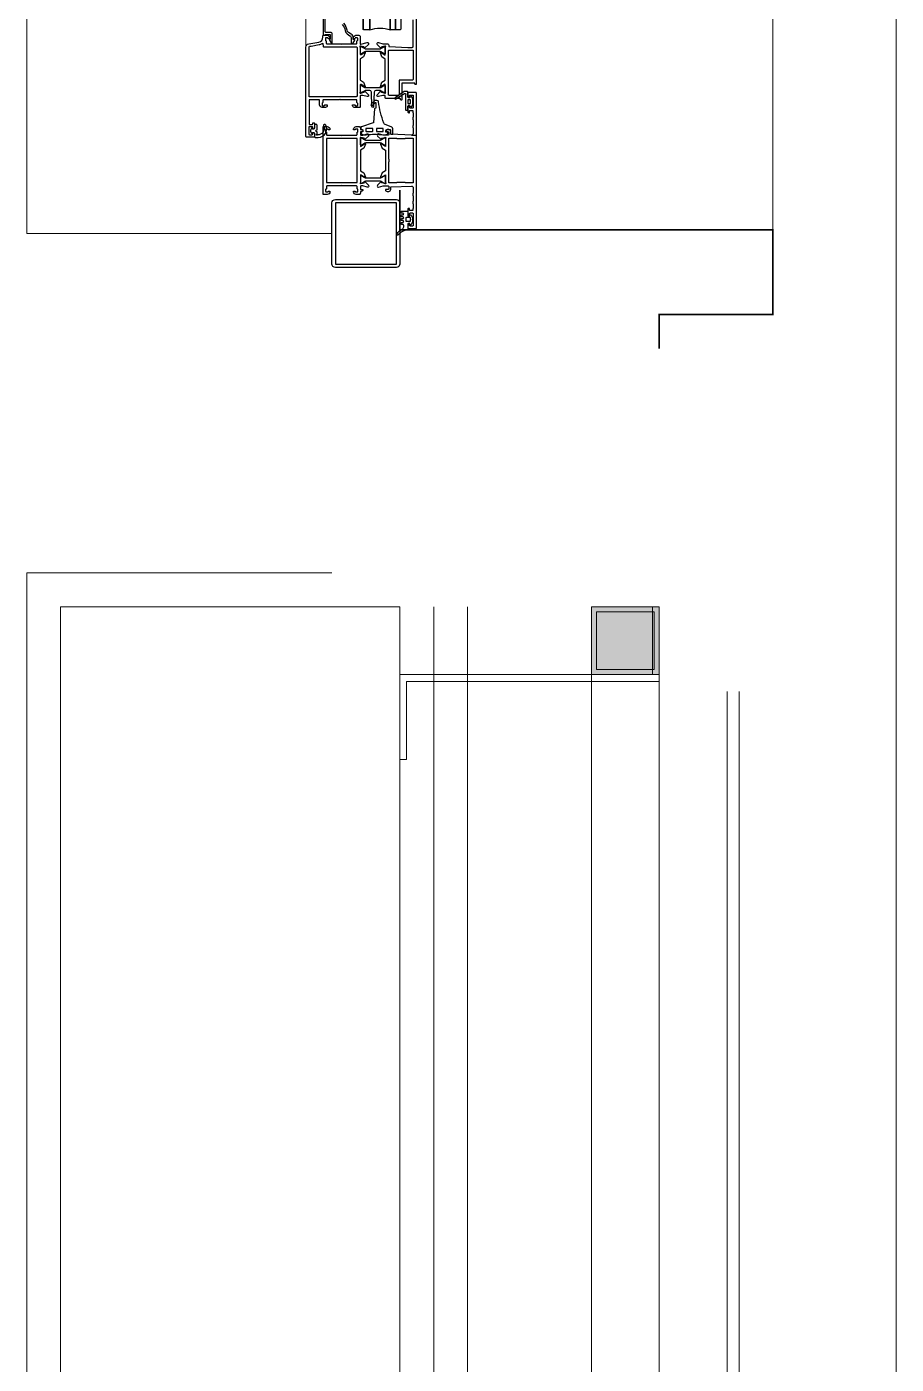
# Model space of a CAD drawing. Extents: x -9058 to 11890, y 0 to 8245.
# Drawn here: x 3903.1 to 3954.3, y 2731.2 to 2810.1 of the extents above; entities that cross this region are included whole.
import ezdxf
from ezdxf.enums import TextEntityAlignment as Align

# ---------------------------------------------------------------- set-up
doc = ezdxf.new("R2010")
doc.units = 0
doc.header["$MEASUREMENT"] = 0
doc.linetypes.add('DASHDOT', pattern=[1, 0.5, -0.25, 0, -0.25])
doc.layers.get('0').update_dxf_attribs({"color": 9, "lineweight": 9})
for name, color, linetype, lineweight in [('00', 9, 'Continuous', 9), ('06D', 9, 'Continuous', 9), ('10', 9, 'Continuous', 9), ('14', 9, 'Continuous', 9), ('15', 9, 'Continuous', 9), ('21_mahal200', 9, 'Continuous', 9), ('21_mahal200 @ 20', 9, 'Continuous', 9), ('33', 9, 'BATTING', 9)]:
    doc.layers.add(name, color=color, linetype=linetype, lineweight=lineweight)
doc.styles.add('Arial', font='arial.ttf', dxfattribs={"height": 2.5})
doc.styles.add('MuuM_TEXT-STANDART', font='ARIALN.TTF')
doc.linetypes.add('BATTING', pattern='A,0.0001,-0.1,[134,ltypeshp.shx,S=0.1,R=0,X=-0.1,Y=0],-0.2,[134,ltypeshp.shx,S=0.1,R=180,X=0.1,Y=0],-0.1', length=0.4001)

# ---------------------------------------------------------------- blocks, each defined once
blk = doc.blocks.new('p-s-profil')
at = {"layer": '10'}
blk.add_lwpolyline([(9, 15.3), (4.6, 15.3), (4.6, 0.4), (0, 0.4), (0, 0), (5, 0), (5, 14.9), (9, 14.9), (9, 15.3)], dxfattribs=at)
blk.add_lwpolyline([(9, 15.3), (4.6, 15.3), (4.6, 0.4), (0, 0.4), (0, 0), (5, 0), (5, 14.9), (9, 14.9), (9, 15.3)], dxfattribs=at)
blk = doc.blocks.new('p-kutu_profil_40x40')
h = blk.add_hatch(color=256)
h.dxf.hatch_style = 1
h.paths.add_polyline_path([(0, 0), (4, 0), (4, 4), (0, 4)])
h = blk.add_hatch(color=255)
h.dxf.hatch_style = 1
h.paths.add_polyline_path([(0, 0), (4, 0), (4, 4), (0, 4)])
blk.add_lwpolyline([(0, 0), (4, 0), (4, 4), (0, 4)], close=True)
at = {"layer": '10'}
for points in [[(0, 4), (4, 4), (4, 0), (0, 0)], [(0, 4), (4, 4), (4, 0), (0, 0)], [(0, 0), (4, 0), (4, 4), (0, 4)], [(0.3, 3.7), (3.7, 3.7), (3.7, 0.3), (0.3, 0.3)], [(0.3, 3.7), (3.7, 3.7), (3.7, 0.3), (0.3, 0.3)]]:
    blk.add_lwpolyline(points, close=True, dxfattribs=at)
blk = doc.blocks.new('P-DOG-PORSCHE')
at = {"layer": '06D'}
for points in [[(-117.783, 24), (-2.217, 24)], [(-13.177, -3.536), (-111.935, -3.535)], [(-118, -20), (-2, -20)]]:
    blk.add_lwpolyline(points, dxfattribs=at)
at = {"layer": '10', "lineweight": 25, "ltscale": 0.5}
for p, q in [((-112.196, 2.681), (-112.196, 2.977)), ((-103.22, 1.437), (-105.995, 1.437)), ((-103.22, 0.237), (-105.995, 0.237)), ((-103.22, -0.163), (-105.945, -0.163))]:
    blk.add_line(p, q, dxfattribs=at)
at = {"layer": '10', "const_width": 0.1}
blk.add_lwpolyline([(-124.783, 17.3), (-122.783, 17.3), (-122.783, 24), (-117.783, 24), (-117.783, 2), (-115.431, 2)], dxfattribs=at)
at = {"layer": '10', "lineweight": 25, "ltscale": 0.5}
for points in [[(-117.789, 2.486, -0.220745), (-118.099, 1.892, 0.651907), (-118.043, 1.823, 0.176952), (-117.751, 2.138, -0.281357), (-117.608, 2.227), (-117.527, 2.227), (-117.513, 2.227), (-117.506, 2.226), (-117.499, 2.224), (-117.491, 2.221), (-117.484, 2.217), (-117.478, 2.212), (-117.473, 2.206), (-117.468, 2.199), (-117.465, 2.191), (-117.463, 2.177), (-117.463, 2.101), (-117.463, 2.098), (-117.462, 2.095), (-117.461, 2.092), (-117.46, 2.089), (-117.457, 2.087), (-117.455, 2.084), (-117.452, 2.083), (-117.449, 2.082), (-117.443, 2.081), (-117.363, 2.081), (-117.36, 2.081), (-117.357, 2.082), (-117.354, 2.083), (-117.352, 2.084), (-117.349, 2.087), (-117.347, 2.089), (-117.345, 2.092), (-117.344, 2.095), (-117.343, 2.101), (-117.343, 2.177), (-117.343, 2.184), (-117.341, 2.191), (-117.338, 2.199), (-117.334, 2.206), (-117.329, 2.212), (-117.322, 2.217), (-117.315, 2.221), (-117.308, 2.224), (-117.293, 2.227), (-117.286, 2.226), (-117.279, 2.224), (-117.271, 2.221), (-117.264, 2.217), (-117.258, 2.212), (-117.253, 2.206), (-117.248, 2.199), (-117.245, 2.191), (-117.243, 2.177), (-117.243, 2.101), (-117.243, 2.098), (-117.242, 2.095), (-117.241, 2.092), (-117.24, 2.089), (-117.237, 2.087), (-117.235, 2.084), (-117.232, 2.083), (-117.229, 2.082), (-117.223, 2.081), (-117.143, 2.081), (-117.14, 2.081), (-117.137, 2.082), (-117.134, 2.083), (-117.132, 2.084), (-117.129, 2.087), (-117.127, 2.089), (-117.125, 2.092), (-117.124, 2.095), (-117.123, 2.101), (-117.123, 2.177), (-117.123, 2.184), (-117.121, 2.191), (-117.118, 2.199), (-117.114, 2.206), (-117.109, 2.212), (-117.102, 2.217), (-117.095, 2.221), (-117.088, 2.224), (-117.073, 2.227), (-117.066, 2.226), (-117.059, 2.224), (-117.051, 2.221), (-117.044, 2.217), (-117.038, 2.212), (-117.033, 2.206), (-117.028, 2.199), (-117.025, 2.191), (-117.023, 2.177), (-117.023, 2.101), (-117.023, 2.098), (-117.022, 2.095), (-117.021, 2.092), (-117.02, 2.089), (-117.017, 2.087), (-117.015, 2.084), (-117.012, 2.083), (-117.009, 2.082), (-117.003, 2.081), (-116.923, 2.081), (-116.92, 2.081), (-116.917, 2.082), (-116.914, 2.083), (-116.912, 2.084), (-116.909, 2.087), (-116.907, 2.089), (-116.905, 2.092), (-116.904, 2.095), (-116.903, 2.101), (-116.903, 2.177), (-116.903, 2.184), (-116.901, 2.191), (-116.898, 2.199), (-116.894, 2.206), (-116.889, 2.212), (-116.882, 2.217), (-116.875, 2.221), (-116.868, 2.224), (-116.853, 2.227), (-116.846, 2.226), (-116.839, 2.224), (-116.831, 2.221), (-116.824, 2.217), (-116.818, 2.212), (-116.813, 2.206), (-116.808, 2.199), (-116.805, 2.191), (-116.803, 2.177), (-116.803, 2.101), (-116.803, 2.098), (-116.802, 2.095), (-116.801, 2.092), (-116.8, 2.089), (-116.797, 2.087), (-116.795, 2.084), (-116.792, 2.083), (-116.789, 2.082), (-116.783, 2.081), (-116.703, 2.081), (-116.7, 2.081), (-116.697, 2.082), (-116.694, 2.083), (-116.692, 2.084), (-116.689, 2.087), (-116.687, 2.089), (-116.685, 2.092), (-116.684, 2.095), (-116.683, 2.101), (-116.683, 2.439, 0.414214), (-116.713, 2.469), (-116.944, 2.469, -0.414214), (-116.974, 2.499), (-116.974, 2.564, -0.291535), (-116.963, 2.582), (-116.915, 2.602, 0.613042), (-116.912, 2.664), (-117.031, 2.727, 0.127095), (-117.094, 2.744), (-117.294, 2.744, 0.127095), (-117.357, 2.727), (-117.466, 2.67, 0.585233), (-117.466, 2.6), (-117.419, 2.576, -0.167811), (-117.414, 2.564), (-117.414, 2.499, -0.414214), (-117.444, 2.469), (-117.739, 2.469), (-117.739, 2.532, 0.394677), (-117.789, 2.486)], [(-106.939, 1.343, -0.459137), (-106.975, 1.371), (-107.029, 2.465), (-107.029, 2.735, -0.414214), (-106.979, 2.785), (-105.399, 2.785, -0.414214)], [(-104.329, 2.965), (-109.194, 2.965, 0.535184), (-109.217, 2.931), (-109.199, 2.887), (-109.169, 2.887, -0.414214), (-109.139, 2.857), (-109.139, 2.145, -0.414214), (-109.169, 2.115), (-110.114, 2.115, 0.535184), (-110.137, 2.081), (-110.127, 2.056, 0.302776), (-110.099, 2.037), (-110.069, 2.037, -0.414214), (-110.039, 2.007), (-110.039, 1.175, 0.414214), (-110.009, 1.145), (-109.891, 1.145, -0.414214), (-109.861, 1.115), (-109.861, 1), (-109.931, 0.739, 0.700084), (-109.823, 0.664), (-109.805, 0.676), (-109.634, 0.849, 0.607471), (-109.649, 0.909, -0.283637), (-109.672, 0.931), (-109.721, 1.115, -1.229391), (-109.671, 1.145), (-109.197, 1.145), (-109.359, 0.879, 0.859449), (-109.329, 0.853), (-109.084, 0.946), (-108.962, 1.145), (-107.718, 1.145), (-107.596, 0.946), (-107.351, 0.853, 0.859449), (-107.321, 0.879), (-107.483, 1.145), (-107.009, 1.145, -1.229391), (-106.959, 1.115), (-107.008, 0.931, -0.283637), (-107.03, 0.909, 0.607471), (-107.046, 0.849), (-106.875, 0.676), (-106.857, 0.664, 0.700084), (-106.749, 0.739), (-106.819, 1), (-106.819, 1.245, 0.474196), (-106.939, 1.343)], [(-112.193, 0.019, 0.081633), (-112.193, 0.999), (-112.193, 1.079, -0.104779), (-112.177, 1.152), (-112.117, 1.287, -0.296563), (-112.099, 1.299), (-112.033, 1.299, -0.414214), (-112.003, 1.269), (-112.003, 1.234, 0.414214), (-111.978, 1.209), (-111.898, 1.209, 0.414214), (-111.873, 1.234), (-111.873, 1.424, 0.414214), (-111.908, 1.459), (-112.123, 1.459, -0.414214), (-112.143, 1.479), (-112.143, 1.569, -0.414214), (-112.123, 1.589), (-111.833, 1.589, -0.285747), (-111.743, 1.533), (-111.552, 1.105, 0.189764), (-111.498, 1.056, 0.061836), (-110.241, 0.749, -0.380587), (-110.153, 0.649), (-110.153, 0.569, -0.203536), (-110.183, 0.497), (-110.371, 0.316, -0.999219), (-110.454, 0.402), (-110.303, 0.549, 0.950364), (-110.301, 0.589, 0.068684), (-110.601, 0.579, 0.364538), (-110.643, 0.529, -0.394287), (-110.661, 0.509), (-111.464, 0.454, 0.309555), (-111.486, 0.437), (-111.705, -0.266, -0.328426), (-111.753, -0.301), (-111.848, -0.301, -0.414214), (-111.873, -0.276), (-111.873, -0.216, 0.414214), (-111.898, -0.191), (-111.978, -0.191, 0.414214), (-112.003, -0.216), (-112.003, -0.251, -0.414214), (-112.033, -0.281), (-112.099, -0.281, -0.296563), (-112.117, -0.269), (-112.177, -0.134, -0.104779), (-112.193, -0.061), (-112.193, 0.019)], [(-115.62, -0.325, 0.414222), (-115.7, -0.405), (-115.7, -0.575, 0.414214), (-115.55, -0.725), (-115.51, -0.725, 0.414214), (-115.5, -0.715), (-115.5, -0.654, 0.366034), (-115.525, -0.624, -0.365977), (-115.55, -0.595), (-115.55, -0.505, -0.414214), (-115.52, -0.475), (-115.41, -0.475, -0.365977), (-115.38, -0.5, 0.365977), (-115.351, -0.525), (-115.23, -0.525, -0.414214), (-115.2, -0.555), (-115.2, -1.395), (-115.17, -1.425), (-115.2, -1.455), (-115.2, -2.295, -0.414214), (-115.23, -2.325), (-115.351, -2.325, 0.365977), (-115.38, -2.35, -0.365977), (-115.41, -2.375), (-115.52, -2.375, -0.414214), (-115.55, -2.345), (-115.55, -2.255, -0.365977), (-115.525, -2.225, 0.366034), (-115.5, -2.195), (-115.5, -2.135, 0.414214), (-115.51, -2.125), (-115.55, -2.125, 0.414214), (-115.7, -2.275), (-115.7, -2.515, 0.414214), (-115.69, -2.525), (-111.71, -2.525, 0.414214), (-111.7, -2.515), (-111.7, -2.275, 0.414214), (-111.85, -2.125), (-111.89, -2.125, 0.414214), (-111.9, -2.135), (-111.9, -2.195, 0.366034), (-111.875, -2.225, -0.365977), (-111.85, -2.255), (-111.85, -2.345, -0.414214), (-111.88, -2.375), (-111.99, -2.375, -0.365977), (-112.02, -2.35, 0.365977), (-112.049, -2.325), (-112.17, -2.325, -0.414214), (-112.2, -2.295), (-112.2, -1.455), (-112.23, -1.425), (-112.2, -1.395), (-112.2, -0.555, -0.414214), (-112.17, -0.525), (-112.049, -0.525, 0.365977), (-112.02, -0.5, -0.365977), (-111.99, -0.475), (-111.88, -0.475, -0.414214), (-111.85, -0.505), (-111.85, -0.595, -0.365977), (-111.875, -0.624, 0.366034), (-111.9, -0.654), (-111.9, -0.715, 0.414214), (-111.89, -0.725), (-111.85, -0.725, 0.414214), (-111.7, -0.575), (-111.7, -0.405, 0.414214), (-111.78, -0.325), (-111.85, -0.325, -0.414214), (-111.88, -0.295), (-111.88, -0.275, 0.414214), (-111.98, -0.175), (-111.99, -0.175, 0.414214), (-112, -0.185), (-112, -0.295, -0.414214), (-112.03, -0.325), (-112.17, -0.325, -0.414214), (-112.2, -0.295), (-112.2, -0.179), (-112.13, 0.082, 0.700084), (-112.238, 0.157), (-112.256, 0.144), (-112.427, -0.029, 0.607471), (-112.411, -0.089, -0.283637), (-112.389, -0.11), (-112.339, -0.294, -1.229391), (-112.39, -0.325), (-112.864, -0.325), (-112.702, -0.06, 0.713664), (-112.727, -0.031), (-112.976, -0.125), (-113.098, -0.325), (-114.302, -0.325), (-114.424, -0.125), (-114.673, -0.031, 0.713664), (-114.698, -0.06), (-114.536, -0.325), (-115.01, -0.325, -1.229391), (-115.061, -0.294), (-115.011, -0.11, -0.283637), (-114.989, -0.089, 0.607471), (-114.973, -0.029), (-115.144, 0.144), (-115.162, 0.157, 0.700084), (-115.27, 0.082), (-115.2, -0.179), (-115.2, -0.295, -0.414214), (-115.23, -0.325), (-115.37, -0.325, -0.414214), (-115.4, -0.295), (-115.4, -0.185, 0.414214), (-115.41, -0.175), (-115.42, -0.175, 0.414214), (-115.52, -0.275), (-115.52, -0.295, -0.414214), (-115.55, -0.325), (-115.62, -0.325)], [(-104.368, -2.525), (-106.288, -2.525, -0.414214), (-106.318, -2.495), (-106.318, -2.435, -0.414214), (-106.288, -2.405), (-106.268, -2.405), (-106.268, -2.105), (-106.538, -2.105), (-106.559, -2.14, -0.414214), (-106.6, -2.151), (-106.77, -2.052, -0.767327), (-106.752, -1.985), (-106.248, -1.985, -0.414214), (-106.148, -2.085), (-106.148, -2.355, 0.414214), (-106.098, -2.405), (-104.508, -2.405, 0.414214)], [(-105.674, -1.393, 0.126051), (-106.034, -1.227, -0.197455), (-106.239, -1.096), (-106.347, -0.941, 0.244698), (-106.495, -0.865), (-106.774, -0.865, -0.767327), (-106.801, -0.763), (-106.603, -0.649, -0.57735), (-106.558, -0.675), (-106.558, -0.745), (-106.495, -0.745, -0.244698), (-106.249, -0.873), (-106.146, -1.027, 0.197455), (-106.018, -1.109, -0.126051), (-105.603, -1.3, 0.178336)]]:
    blk.add_lwpolyline(points, format="xyb", dxfattribs=at)
for points in [[(-110.88, 2.775), (-110.88, 2.785), (-111.147, 2.785), (-111.147, 2.775), (-111.297, 2.775), (-111.297, 2.785), (-111.627, 2.785), (-111.627, 2.775), (-111.777, 2.775), (-111.777, 2.785), (-112.096, 2.785, 0.425337), (-112.196, 2.682), (-112.151, 1.494, 0.403083), (-112.121, 1.465), (-112, 1.465, -0.414214), (-111.88, 1.345), (-111.88, 1.255, -0.414214), (-111.98, 1.155), (-111.99, 1.155, -0.414214), (-112, 1.165), (-112, 1.315, 0.414214), (-112.03, 1.345), (-112.17, 1.345, 0.414214), (-112.2, 1.315), (-112.2, 1.01), (-112.13, 0.749, -0.700084), (-112.238, 0.674), (-112.256, 0.686), (-112.427, 0.859, -0.607471), (-112.411, 0.919, 0.283637), (-112.389, 0.941), (-112.339, 1.125, 1.229391), (-112.39, 1.155), (-112.864, 1.155), (-112.701, 0.889, -0.859449), (-112.732, 0.863), (-112.976, 0.956), (-113.098, 1.155), (-114.302, 1.155), (-114.424, 0.956), (-114.668, 0.863, -0.859449), (-114.699, 0.889), (-114.536, 1.155), (-115.01, 1.155, 1.229391), (-115.061, 1.125), (-115.011, 0.941, 0.283637), (-114.989, 0.919, -0.607471), (-114.973, 0.859), (-115.144, 0.686), (-115.162, 0.674, -0.700084), (-115.27, 0.749), (-115.2, 1.01), (-115.2, 1.315, 0.414214), (-115.23, 1.345), (-115.37, 1.345, 0.414214), (-115.4, 1.315), (-115.4, 1.165, -0.414214), (-115.41, 1.155), (-115.42, 1.155, -0.414214), (-115.52, 1.255), (-115.52, 1.345, -0.414214), (-115.4, 1.465), (-115.279, 1.465, 0.403083), (-115.249, 1.494), (-115.204, 2.682, 0.425337), (-115.304, 2.785), (-115.623, 2.785), (-115.623, 2.775), (-115.773, 2.775), (-115.773, 2.785), (-116.103, 2.785), (-116.103, 2.775), (-116.253, 2.775), (-116.253, 2.785), (-116.52, 2.785), (-116.52, 2.775), (-116.65, 2.775), (-116.65, 2.605, 0.414214), (-116.62, 2.575), (-116.52, 2.575), (-116.52, 2.525, -0.414214), (-116.57, 2.475), (-116.88, 2.475, -0.414214), (-116.95, 2.545), (-116.95, 2.565, -0.414214), (-116.94, 2.575), (-116.84, 2.575, 0.414214), (-116.79, 2.625), (-116.79, 2.745, 0.414214), (-116.84, 2.795), (-117.51, 2.795, 0.414214), (-117.56, 2.745), (-117.56, 2.625, 0.414214), (-117.51, 2.575), (-117.41, 2.575, -0.414214), (-117.4, 2.565), (-117.4, 2.545, -0.414214), (-117.47, 2.475), (-117.69, 2.475, -0.414214), (-117.7, 2.485), (-117.7, 2.965, -0.414214), (-117.69, 2.975), (-109.71, 2.975, -0.414214), (-109.7, 2.965), (-109.7, 2.485, -0.414214), (-109.71, 2.475), (-109.93, 2.475, -0.414214), (-110, 2.545), (-110, 2.565, -0.414214), (-109.99, 2.575), (-109.89, 2.575, 0.414214), (-109.84, 2.625), (-109.84, 2.745, 0.414214), (-109.89, 2.795), (-110.56, 2.795, 0.414214), (-110.61, 2.745), (-110.61, 2.625, 0.414214), (-110.56, 2.575), (-110.46, 2.575, -0.414214), (-110.45, 2.565), (-110.45, 2.545, -0.414214), (-110.52, 2.475), (-110.83, 2.475, -0.414214), (-110.88, 2.525), (-110.88, 2.575), (-110.78, 2.575, 0.414214), (-110.75, 2.605), (-110.75, 2.775)], [(-117.279, 2.61, 0.359904), (-117.303, 2.581), (-117.303, 2.405, 0.414214), (-117.273, 2.375), (-117.073, 2.375, 0.414214), (-117.043, 2.405), (-117.043, 2.581, 0.359904), (-117.068, 2.61, 0.094739)], [(-110.515, 2.469, 0.414214), (-110.48, 2.504), (-110.48, 2.584, 0.186103), (-110.484, 2.594), (-110.524, 2.636, -0.501687), (-110.513, 2.699), (-110.424, 2.745, -0.118551), (-110.345, 2.764), (-110.115, 2.764, -0.118551), (-110.035, 2.745), (-109.947, 2.699, -0.501687), (-109.936, 2.636), (-109.976, 2.594, 0.186103), (-109.98, 2.584), (-109.98, 2.504, 0.414214), (-109.945, 2.469), (-109.665, 2.469, -0.414214), (-109.625, 2.429), (-109.625, 2.284, -0.176484), (-109.636, 2.252), (-110.009, 1.718, -0.940455), (-110.073, 1.766), (-109.755, 2.271, 0.992608), (-109.855, 2.337), (-110.695, 2.337, -0.414214), (-110.735, 2.377), (-110.735, 2.429, -0.414214), (-110.695, 2.469)], [(-110.32, 2.474, -0.414214), (-110.345, 2.499), (-110.345, 2.599, -0.414214), (-110.32, 2.624), (-110.14, 2.624, -0.414214), (-110.115, 2.599), (-110.115, 2.499, -0.414214), (-110.14, 2.474)], [(-108.969, 1.965), (-109.809, 1.965, 0.414214), (-109.859, 1.915), (-109.859, 1.375, 0.414214), (-109.809, 1.325), (-107.249, 1.325, 0.414214), (-107.199, 1.375), (-107.199, 2.785), (-108.909, 2.785, 0.414214), (-108.959, 2.735), (-108.959, 1.975, -0.414214)], [(-120, -1.8, 0.414214), (-119.8, -2), (-116.2, -2, 0.414214), (-116, -1.8), (-116, 1.8, 0.414214), (-116.2, 2), (-119.8, 2, 0.414214), (-120, 1.8)], [(-114.735, -0.006, 0.131652), (-114.722, -0.056), (-114.615, -0.243, -0.131652), (-114.61, -0.258), (-114.61, -0.283, -0.414214), (-114.64, -0.313), (-115, -0.313, -0.414214), (-115.03, -0.283), (-115.03, -0.258, -0.131652), (-115.026, -0.243), (-114.919, -0.056, 0.131652), (-114.905, -0.006), (-114.905, 0.84, 0.131652), (-114.919, 0.89), (-115.026, 1.076, -0.131652), (-115.03, 1.091), (-115.03, 1.117, -0.414214), (-115, 1.147), (-114.64, 1.147, -0.414214), (-114.61, 1.117), (-114.61, 1.091, -0.131652), (-114.615, 1.076), (-114.722, 0.89, 0.131652), (-114.735, 0.84)], [(-112.665, -0.006, -0.131652), (-112.678, -0.056), (-112.785, -0.243, 0.131652), (-112.79, -0.258), (-112.79, -0.283, 0.414214), (-112.76, -0.313), (-112.4, -0.313, 0.414214), (-112.37, -0.283), (-112.37, -0.258, 0.131652), (-112.374, -0.243), (-112.481, -0.056, -0.131652), (-112.495, -0.006), (-112.495, 0.84, -0.131652), (-112.481, 0.89), (-112.374, 1.076, 0.131652), (-112.37, 1.091), (-112.37, 1.117, 0.414214), (-112.4, 1.147), (-112.76, 1.147, 0.414214), (-112.79, 1.117), (-112.79, 1.091, 0.131652), (-112.785, 1.076), (-112.678, 0.89, -0.131652), (-112.665, 0.84)], [(-111.803, 0.651, -0.414214), (-111.833, 0.621), (-111.963, 0.621, -0.414214), (-111.993, 0.651), (-111.993, 0.991, -0.414214), (-111.963, 1.021), (-111.833, 1.021, -0.414214), (-111.803, 0.991)], [(-109.665, 0.324, -0.403142), (-109.569, 0.225), (-109.569, -0.016, -0.131652), (-109.583, -0.066), (-109.69, -0.253, 0.131652), (-109.694, -0.268), (-109.694, -0.293, 0.414214), (-109.664, -0.323), (-109.304, -0.323, 0.414214), (-109.274, -0.293), (-109.274, -0.268, 0.131652), (-109.278, -0.253), (-109.386, -0.066, -0.131652), (-109.399, -0.016), (-109.399, 0.83, -0.131652), (-109.386, 0.88), (-109.278, 1.066, 0.131652), (-109.274, 1.081), (-109.274, 1.107, 0.414214), (-109.304, 1.137), (-109.664, 1.137, 0.414214), (-109.694, 1.107), (-109.694, 1.081, 0.131652), (-109.69, 1.066), (-109.583, 0.88, -0.131652), (-109.569, 0.83), (-109.569, 0.589, -0.403142), (-109.665, 0.489), (-110.521, 0.457, 0.962756), (-110.521, 0.357)], [(-107.283, -0.008, -0.131652), (-107.296, -0.058), (-107.404, -0.244, 0.131652), (-107.408, -0.259), (-107.408, -0.285, 0.414214), (-107.378, -0.315), (-107.018, -0.315, 0.414214), (-106.988, -0.285), (-106.988, -0.259, 0.131652), (-106.992, -0.244), (-107.099, -0.058, -0.131652), (-107.113, -0.008), (-107.113, 0.839, -0.131652), (-107.099, 0.889), (-106.992, 1.075, 0.131652), (-106.988, 1.09), (-106.988, 1.115, 0.414214), (-107.018, 1.145), (-107.378, 1.145, 0.414214), (-107.408, 1.115), (-107.408, 1.09, 0.131652), (-107.404, 1.075), (-107.296, 0.889, -0.131652), (-107.283, 0.839)], [(-107.099, 0.88), (-106.992, 1.066, 0.131652), (-106.988, 1.081), (-106.988, 1.107, 0.414214), (-107.018, 1.137), (-107.378, 1.137, 0.414214), (-107.408, 1.107), (-107.408, 1.081, 0.131652), (-107.404, 1.066), (-107.296, 0.88, -0.131652), (-107.283, 0.83), (-107.283, -0.016, -0.131652), (-107.296, -0.066), (-107.404, -0.253, 0.131652), (-107.408, -0.268), (-107.408, -0.293, 0.414214), (-107.378, -0.323), (-107.018, -0.323, 0.414214), (-106.988, -0.293), (-106.988, -0.268, 0.131652), (-106.992, -0.253), (-107.099, -0.066, -0.131652), (-107.113, -0.016), (-107.113, 0.83, -0.131652)], [(-106.668, -0.535, 0.365977), (-106.639, -0.51, -0.365977), (-106.609, -0.485), (-106.499, -0.485, -0.414214), (-106.469, -0.515), (-106.469, -0.605, -0.365977), (-106.494, -0.634, 0.366034), (-106.519, -0.664), (-106.519, -0.725, 0.414214), (-106.509, -0.735), (-106.469, -0.735, 0.414214), (-106.319, -0.585), (-106.319, -0.415, 0.414214), (-106.399, -0.335), (-106.819, -0.335, -0.493043), (-106.848, -0.297), (-106.749, 0.072, 0.700084), (-106.857, 0.147), (-106.875, 0.134), (-107.046, -0.039, 0.607471), (-107.03, -0.099, -0.283637), (-107.008, -0.12), (-106.959, -0.304, -1.229391), (-107.009, -0.335), (-107.43, -0.335, -0.585524), (-107.455, -0.289), (-107.322, -0.07, 0.713664), (-107.346, -0.041), (-107.596, -0.135), (-107.709, -0.32, -0.261412), (-107.734, -0.335), (-108.946, -0.335, -0.261412), (-108.971, -0.32), (-109.084, -0.135), (-109.334, -0.041, 0.713664), (-109.358, -0.07), (-109.225, -0.289, -0.585524), (-109.25, -0.335), (-109.671, -0.335, -1.229391), (-109.721, -0.304), (-109.672, -0.12, -0.283637), (-109.649, -0.099, 0.607471), (-109.634, -0.039), (-109.805, 0.134), (-109.823, 0.147, 0.700084), (-109.931, 0.072), (-109.861, -0.189), (-109.861, -0.305, -0.414214), (-109.891, -0.335), (-110.539, -0.335, 0.414214), (-110.569, -0.365), (-110.569, -0.685, 0.414222), (-110.469, -0.785), (-110.429, -0.785, 0.414214), (-110.419, -0.775), (-110.419, -0.664, 0.366034), (-110.444, -0.634, -0.365977), (-110.469, -0.605), (-110.469, -0.515, -0.414214), (-110.439, -0.485), (-110.329, -0.485, -0.365977), (-110.3, -0.51, 0.365977), (-110.27, -0.535), (-110.149, -0.535, -0.414214), (-110.119, -0.565), (-110.119, -1.505), (-110.089, -1.535), (-110.119, -1.565), (-110.119, -2.505, -0.414214), (-110.149, -2.535), (-110.27, -2.535, 0.365977), (-110.3, -2.56, -0.365977), (-110.329, -2.585), (-110.439, -2.585, -0.414214), (-110.469, -2.555), (-110.469, -2.465, -0.365977), (-110.444, -2.435, 0.366034), (-110.419, -2.405), (-110.419, -2.295, 0.414214), (-110.429, -2.285), (-110.469, -2.285, 0.414214), (-110.569, -2.385), (-110.569, -2.585, 0.414214), (-110.419, -2.735), (-110.149, -2.735, -0.414214), (-110.119, -2.765), (-110.119, -3.325, -0.414214), (-110.149, -3.355), (-111.539, -3.355, -0.414214), (-111.569, -3.325), (-111.569, -3.165, -0.414214), (-111.539, -3.135), (-111.469, -3.135), (-111.469, -3.085, 0.414214), (-111.519, -3.035), (-111.774, -3.035, 0.414214), (-111.844, -3.105), (-111.844, -3.125, 0.414214), (-111.834, -3.135), (-111.759, -3.135, -0.414214), (-111.709, -3.185), (-111.709, -3.325, -0.414214), (-111.759, -3.375), (-112.129, -3.375, -0.414214), (-112.179, -3.325), (-112.179, -3.185, -0.414214), (-112.129, -3.135), (-112.054, -3.135, 0.414214), (-112.044, -3.125), (-112.044, -3.105, 0.414214), (-112.114, -3.035), (-112.289, -3.035, 0.414214), (-112.319, -3.065), (-112.319, -3.505, 0.414214), (-112.289, -3.535), (-107.019, -3.535, 0.363975), (-106.822, -3.369), (-106.719, -2.783, -0.36397), (-106.423, -2.535), (-106.349, -2.535, 0.414214), (-106.319, -2.505), (-106.319, -2.285, 0.414214), (-106.469, -2.135), (-106.509, -2.135, 0.414214), (-106.519, -2.145), (-106.519, -2.205, 0.366034), (-106.494, -2.235, -0.365977), (-106.469, -2.265), (-106.469, -2.355, -0.414214), (-106.499, -2.385), (-106.609, -2.385, -0.365977), (-106.639, -2.36, 0.365977), (-106.668, -2.335), (-106.789, -2.335, -0.414214), (-106.819, -2.305), (-106.819, -1.465), (-106.849, -1.435), (-106.819, -1.405), (-106.819, -0.565, -0.414214), (-106.789, -0.535)], [(-111.803, 0.031, -0.414214), (-111.833, 0.001), (-111.963, 0.001, -0.414214), (-111.993, 0.031), (-111.993, 0.371, -0.414214), (-111.963, 0.401), (-111.833, 0.401, -0.414214), (-111.803, 0.371)], [(-107.02, -3.355, 0.207097), (-106.969, -3.333), (-106.969, -3.235), (-106.951, -3.235), (-106.867, -2.756, -0.106114), (-106.795, -2.581, 0.602221), (-106.82, -2.535), (-106.869, -2.535, -0.162278), (-106.929, -2.515), (-106.969, -2.515, -0.414214), (-106.999, -2.485), (-106.999, -0.565, 0.414214), (-107.049, -0.515), (-109.889, -0.515, 0.414214), (-109.939, -0.565), (-109.939, -3.355)], [(-112.099, -3.154), (-112.039, -3.154), (-112.039, -3.074, 0.236068), (-112.119, -3.034), (-112.284, -3.034, -0.414214), (-112.334, -2.984), (-112.334, -2.813, -0.557109), (-111.611, -2.365, -0.284432), (-111.569, -2.433, -0.557109), (-111.678, -2.5, 0.59685), (-112.181, -2.855, 2.161979), (-112.147, -2.884), (-112.004, -2.884, 1), (-111.884, -2.884), (-111.619, -2.884, -0.414214), (-111.569, -2.934), (-111.569, -2.984, -0.414214), (-111.619, -3.034), (-111.769, -3.034, 0.236068), (-111.849, -3.074), (-111.849, -3.154), (-111.789, -3.154), (-111.789, -3.188, -0.323522), (-111.824, -3.235), (-111.917, -3.266, -0.019238), (-111.924, -3.268), (-111.964, -3.268, -0.019238), (-111.972, -3.266), (-112.065, -3.235, -0.323522), (-112.099, -3.188)]]:
    blk.add_lwpolyline(points, format="xyb", close=True, dxfattribs=at)
for points in [[(-112.39, 1.345), (-112.39, 1.815), (-112.4, 1.815), (-112.4, 2.315), (-112.39, 2.315), (-112.39, 2.785), (-115.01, 2.785), (-115.01, 2.315), (-115, 2.315), (-115, 1.815), (-115.01, 1.815), (-115.01, 1.345), (-113.775, 1.345), (-113.775, 1.365), (-113.625, 1.365), (-113.625, 1.345)], [(-119.8, -1.8), (-119.8, 1.8), (-116.2, 1.8), (-116.2, -1.8)], [(-112.4, -0.525), (-112.4, -2.325), (-115, -2.325), (-115, -0.525)]]:
    blk.add_lwpolyline(points, close=True, dxfattribs=at)
blk.add_arc((-110.439, -2.455), 0.03, 99.59407, 180, dxfattribs=at)
at = {"layer": '14'}
blk.add_lwpolyline([(-118, -20), (-118, -2)], dxfattribs=at)
at = {"layer": '15', "lineweight": 25, "ltscale": 0.5}
for p, q in [((-105.995, 2.025), (-105.946, 2.074)), ((-105.995, 2.025), (-105.995, 1.437)), ((-105.995, 1.774), (-16.805, 1.774)), ((-105.995, 1.736), (-16.805, 1.736)), ((-105.946, 2.074), (-16.805, 2.074)), ((-105.978, 1.436), (-16.805, 1.436)), ((-105.995, 0.237), (-105.995, -0.113)), ((-105.978, 0.236), (-16.805, 0.236)), ((-105.995, -0.113), (-105.945, -0.163)), ((-105.978, -0.164), (-16.805, -0.164))]:
    blk.add_line(p, q, dxfattribs=at)
blk.add_arc((-107.745, 0.837), 1.85, 341.07536, 18.92464, dxfattribs=at)
blk = doc.blocks.new('0a_roomno2')
blk.add_lwpolyline([(24, -5), (24, -16)])
at = {"style": 'Arial'}
blk.add_attdef('ODANO', (0, 1.505), '', height=3, dxfattribs=at)
blk.add_attdef('MEKANADI', text='', height=3, dxfattribs=at).set_placement((0.525, -4.75), align=Align.BOTTOM_LEFT)
at = {"style": 'MuuM_TEXT-STANDART', "width": 0.6}
for tag, p in [('YER01', (15, -7)), ('TAVAN01', (20.625, -7)), ('DUVAR01', (26.25, -7)), ('YER02', (15, -10.375)), ('TAVAN02', (20.625, -10.375)), ('DUVAR02', (26.25, -10.375)), ('YER03', (15, -13.75)), ('TAVAN03', (20.625, -13.75)), ('DUVAR03', (26.25, -13.75))]:
    blk.add_attdef(tag, text='', height=2.25, dxfattribs=at).set_placement(p, align=Align.MIDDLE_CENTER)
at = {"style": 'MuuM_TEXT-STANDART'}
blk.add_attdef('M2', text='', height=2.25, dxfattribs=at).set_placement((1.3231, -7.8046), align=Align.MIDDLE_LEFT)
at = {"style": 'MuuM_TEXT-STANDART', "width": 0.6}
blk.add_attdef('TEMIZTAVANYUKSEKLIGI', text='', height=2.25, dxfattribs=at).set_placement((2.7, -13.1619), align=Align.MIDDLE_LEFT)
blk = doc.blocks.new('*U1874')
at = {"layer": '21_mahal200 @ 20', "xscale": 20, "yscale": 20, "zscale": 20}
blk.add_blockref('0a_roomno2', (3474.331, 2974.841), dxfattribs=at)

msp = doc.modelspace()

# ---------------------------------------------------------------- linework, layer by layer
at = {"layer": '00'}
for points in [[(3905.058, 2775.873), (3905.058, 2775.873), (3905.058, 2395.873)], [(3905.058, 2365.873), (3905.058, 2311.123), (3925.058, 2311.123), (3925.058, 2775.873)], [(3905.058, 2775.873), (3925.058, 2775.873)]]:
    msp.add_lwpolyline(points, dxfattribs=at)
at = {"layer": '06D'}
for points in [[(3929.058, 2320.423), (3929.058, 2775.873)], [(3936.358, 2316.023), (3936.358, 2775.873)], [(3940.358, 2316.023), (3940.358, 2775.873)], [(3925.058, 2320.023), (3925.058, 2773.79)]]:
    msp.add_lwpolyline(points, dxfattribs=at)
at = {"layer": '10'}
for points in [[(3944.358, 2319.53), (3944.358, 2770.873)], [(3945.058, 2319.53), (3945.058, 2770.873)]]:
    msp.add_lwpolyline(points, dxfattribs=at)
at = {"layer": '14'}
msp.add_lwpolyline([(3921.058, 2777.873), (3903.058, 2777.873), (3903.058, 2309.123), (3925.058, 2309.123)], dxfattribs=at)
at = {"layer": '33', "ltscale": 0.2, "flags": 128}
msp.add_lwpolyline([(3927.058, 2320.423), (3927.058, 2775.873)], dxfattribs=at)

# ---------------------------------------------------------------- block references
at = {"xscale": -1, "rotation": 270}
for name, p in [('P-DOG-PORSCHE', (3923.058, 2915.873)), ('p-s-profil', (3925.058, 2766.873))]:
    msp.add_blockref(name, p, dxfattribs=at)
at = {"rotation": 270}
msp.add_blockref('p-kutu_profil_40x40', (3936.358, 2775.873), dxfattribs=at)
at = {"layer": '21_mahal200', "color": 6, "linetype": 'DASHDOT'}
msp.add_blockref('*U1874', (0, 0), dxfattribs=at)

doc.saveas('drawing.dxf')
